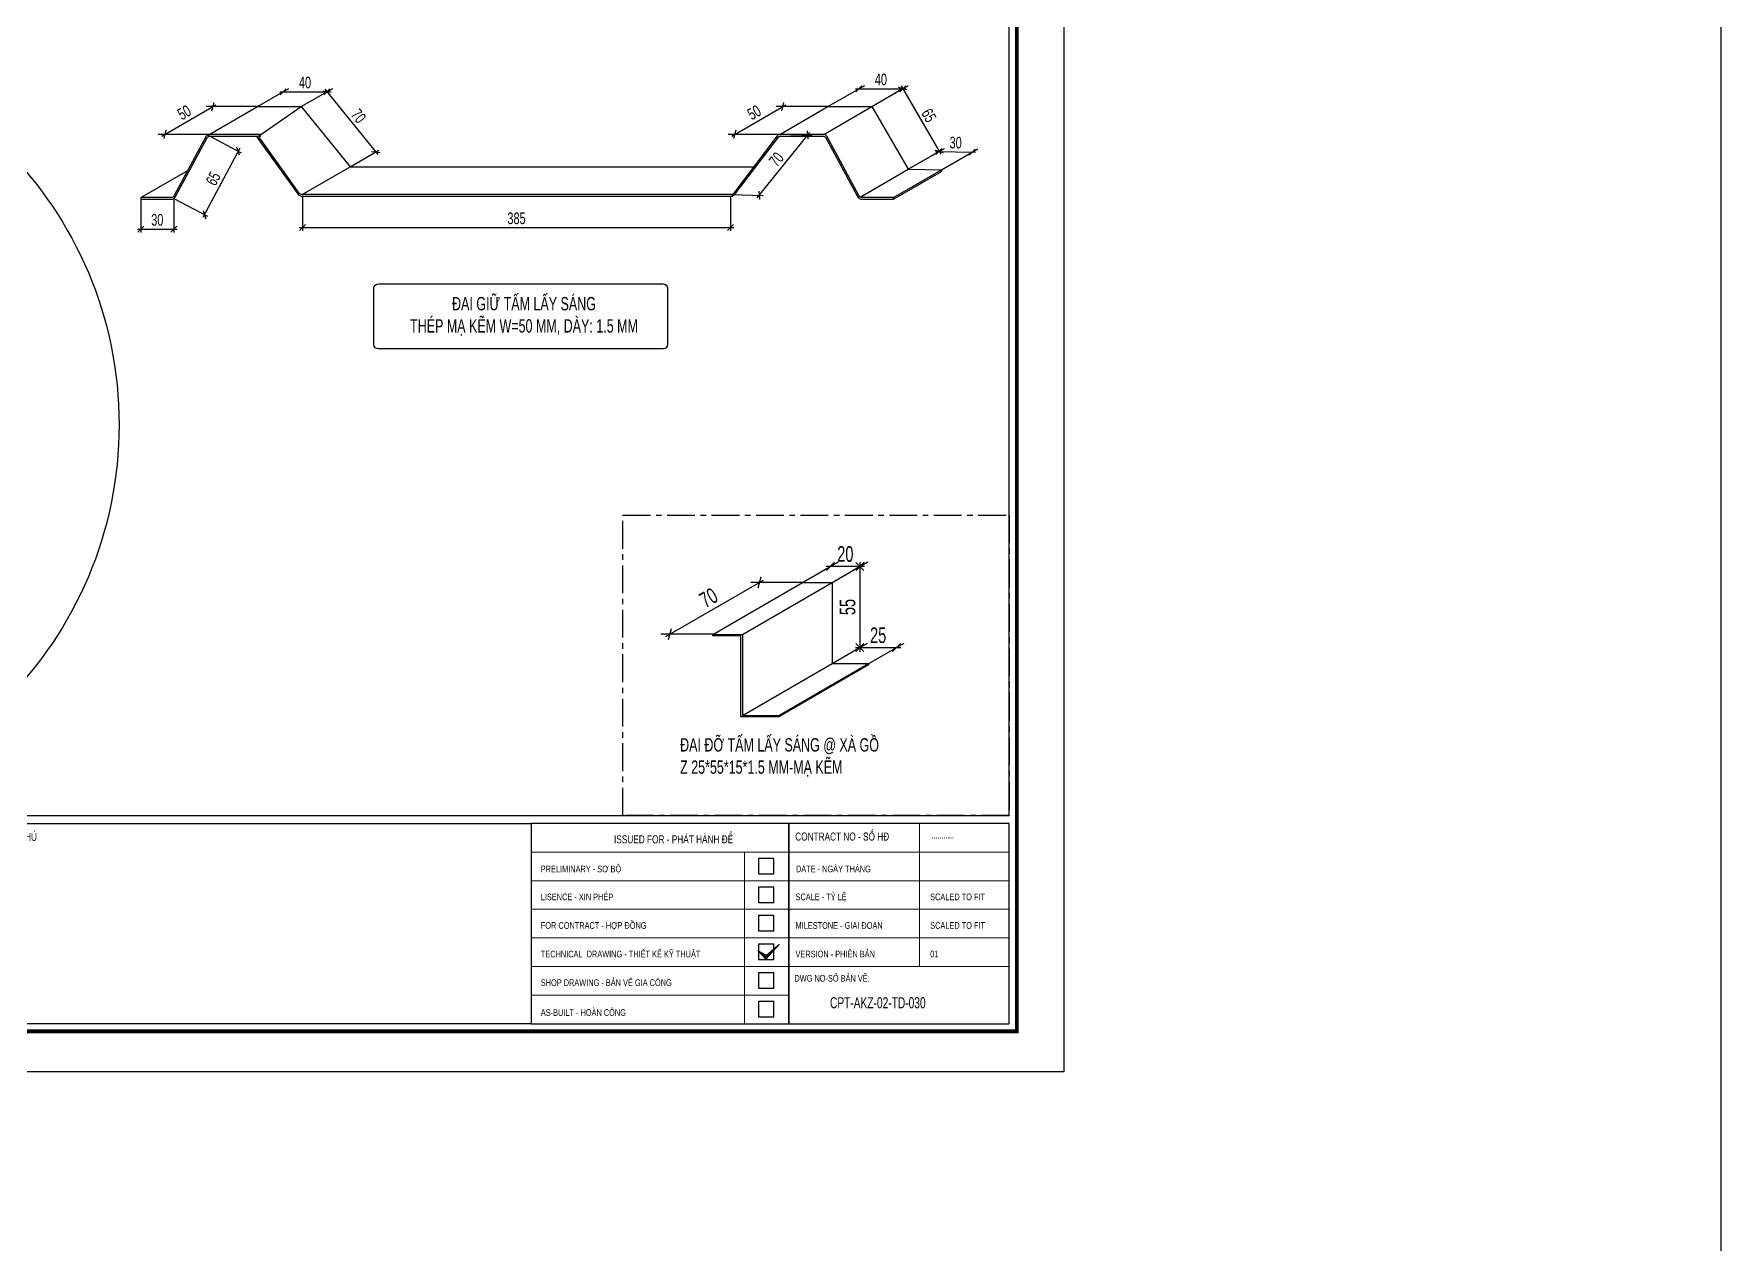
# Model space of a CAD drawing. Header units: inches. Extents: x 315041 to 662841, y -45540 to -35018.
# Drawn here: x 335317.7 to 335697.3, y -37148.8 to -36876.6 of the extents above; entities that cross this region are included whole.
import ezdxf
from ezdxf.enums import TextEntityAlignment as Align

# ---------------------------------------------------------------- set-up
doc = ezdxf.new("R2010")
doc.units = ezdxf.units.IN
doc.header["$MEASUREMENT"] = 0
doc.linetypes.add('CENTER', pattern=[2, 1.25, -0.25, 0.25, -0.25])
doc.linetypes.add('DASHED2', pattern=[9.525, 6.35, -3.175])
for name, color, linetype in [('2', 2, 'Continuous'), ('250', 250, 'Continuous'), ('3', 3, 'Continuous'), ('7', 7, 'Continuous'), ('8', 8, 'Continuous'), ('BAO KHUNG', 31, 'Continuous'), ('Fast RSQ_A2 Frame$0$Khung ten', 4, 'Continuous'), ('FLAT BAR', 1, 'Continuous')]:
    doc.layers.add(name, color=color, linetype=linetype)
doc.layers.add('Cover text', color=7, linetype='Continuous', true_color=0x52370f)
for name, color, linetype, lineweight in [('DETAIL$0$S-Dim', 8, 'Continuous', 20), ('DETAIL$0$S-Hatch', 8, 'Continuous', 13), ('S-Hatch', 8, 'Continuous', 9)]:
    doc.layers.add(name, color=color, linetype=linetype, lineweight=lineweight)
doc.styles.add('ST1H', font='vnshxh.shx', dxfattribs={"width": 0.7})
doc.styles.get("Standard").update_dxf_attribs({"font": 'VHARIALN.TTF'})
doc.styles.add('style2', font='VHAVANI.TTF')
doc.styles.add('TIEU DE', font='VHARIALN.TTF', dxfattribs={"width": 0.8})
doc.dimstyles.new('3', dxfattribs={"dimtxt": 3.5, "dimasz": 1.8, "dimexe": 1, "dimexo": 0, "dimgap": 1, "dimtad": 1, "dimdec": 0, "dimlfac": 3, "dimzin": 0, "dimdsep": 46, "dimtxsty": 'ST1H', "dimblk": 'OBLIQUE', "dimcen": 1, "dimdle": 1, "dimclrd": 8, "dimclre": 8, "dimclrt": 3, "dimadec": 0, "dimazin": 0, "dimtfac": 1, "dimtdec": 0, "dimtix": 1, "dimtofl": 0, "dimtmove": 1, "dimatfit": 3, "dimfxl": 0.18, "dimtolj": 1, "dimtzin": 0, "dimlwd": -1, "dimlwe": -1, "dimarcsym": 1})

# ---------------------------------------------------------------- blocks, each defined once
blk = doc.blocks.new('DETAIL$0$MARK')
at = {"layer": 'DETAIL$0$S-Hatch', "linetype": 'Continuous'}
h = blk.add_hatch(dxfattribs=at)
h.set_pattern_fill('ANSI31', color=256, scale=50, style=0)
h.paths.add_polyline_path([(1667850, -1156933), (1667909, -1156997), (1668012, -1156885), (1667913, -1156967)])
at = {"layer": 'DETAIL$0$S-Dim', "linetype": 'Continuous'}
blk.add_lwpolyline([(1667850, -1156933), (1667909, -1156997), (1668012, -1156885), (1667913, -1156967), (1667850, -1156933)], dxfattribs=at)
blk = doc.blocks.new('A$C75D82031')
at = {"layer": '2', "color": 157, "linetype": 'Continuous'}
blk.add_lwpolyline([(0, 420), (594, 420), (594, 0), (0, 0)], close=True, dxfattribs=at)
at = {"layer": '7', "color": 147, "linetype": 'Continuous'}
blk.add_lwpolyline([(12.33, 57.61), (581.67, 57.61), (581.67, 409.19), (12.33, 409.19)], close=True, dxfattribs=at)
at = {"layer": 'BAO KHUNG', "color": 167, "linetype": 'Continuous', "const_width": 0.871}
blk.add_lwpolyline([(10.59, 9.07), (583.41, 9.07), (583.41, 410.93), (10.59, 410.93)], close=True, dxfattribs=at)
at = {"layer": 'BAO KHUNG', "color": 7}
for points in [[(211.89, 55.81), (474.14, 55.81), (474.14, 10.81), (211.89, 10.81)], [(474.14, 10.81), (532.16, 10.81), (532.16, 55.81), (474.14, 55.81)], [(532.16, 10.81), (581.67, 10.81), (581.67, 55.81), (532.16, 55.81)]]:
    blk.add_lwpolyline(points, close=True, dxfattribs=at)
at = {"layer": 'Fast RSQ_A2 Frame$0$Khung ten', "color": 7, "ltscale": 1000}
for points in [[(525.34, 44.51), (528.78, 44.51), (528.78, 47.96), (525.34, 47.96)], [(525.34, 38.09), (528.78, 38.09), (528.78, 41.53), (525.34, 41.53)], [(525.34, 31.66), (528.78, 31.66), (528.78, 35.1), (525.34, 35.1)], [(525.34, 25.23), (528.78, 25.23), (528.78, 28.67), (525.34, 28.67)], [(525.34, 18.8), (528.78, 18.8), (528.78, 22.24), (525.34, 22.24)], [(525.34, 12.37), (528.78, 12.37), (528.78, 15.81), (525.34, 15.81)]]:
    blk.add_lwpolyline(points, close=True, dxfattribs=at)
at = {"layer": 'S-Hatch'}
for p, q in [((561.54, 55.81), (561.54, 23.67)), ((474.14, 49.38), (532.16, 49.38)), ((522.13, 10.81), (522.13, 49.38)), ((532.16, 49.38), (581.67, 49.38)), ((474.14, 42.95), (532.16, 42.95)), ((532.16, 42.95), (581.67, 42.95)), ((474.14, 36.52), (532.16, 36.52)), ((532.16, 36.52), (581.67, 36.52)), ((474.14, 30.1), (532.16, 30.1)), ((532.16, 30.1), (581.67, 30.1)), ((474.14, 23.67), (532.16, 23.67)), ((532.16, 23.67), (581.67, 23.67)), ((474.14, 17.24), (532.16, 17.24))]:
    blk.add_line(p, q, dxfattribs=at)
at = {"layer": 'DETAIL$0$S-Dim', "linetype": 'Continuous', "xscale": 0.02999999996973202, "yscale": 0.02999999996973202, "zscale": 0.02999999996973202}
blk.add_blockref('DETAIL$0$MARK', (-49510.32, 34735.23), dxfattribs=at)
at = {"layer": 'BAO KHUNG', "color": 7, "linetype": 'Continuous', "width": 0.9}
for s, p in [('NOTE / GHI CHÚ', (348.44, 51.92)), ('CONTRACT NO - Sè H§', (533.57, 51.98))]:
    blk.add_text(s, height=1.8, dxfattribs=at).set_placement(p)
blk.add_text('ISSUED FOR - PHÁT HÀNH ĐỂ ', height=1.8, dxfattribs=at).set_placement((506.46, 51.36), align=Align.CENTER)
at = {"layer": 'BAO KHUNG', "color": 109, "linetype": 'Continuous', "style": 'style2', "width": 0.8}
blk.add_text('...........', height=1.5, dxfattribs=at).set_placement((564.21, 52.44))
at = {"layer": 'Cover text', "linetype": 'Continuous', "style": 'style2', "width": 0.8}
for s, p in [('PRELIMINARY - S¥ Bé', (476.33, 44.85)), ('date - NGµY TH¸NG', (533.72, 44.85)), ('LISENCE - XIN PHÐP', (476.33, 38.57)), ('scale - tû lÖ', (533.63, 38.57)), ('scaled to fit', (563.92, 38.57)), ('FOR CONTRACT - HîP §åNG', (476.33, 32.14)), ('MILESTONE - GIAI §O¹N', (533.63, 32.14)), ('scaled to fit', (563.92, 32.14)), ('TECHNICAL  DRAWING - THIÕT KÕ Kü THUËT', (476.33, 25.71)), ('VERSION - PHI£N B¶N', (533.63, 25.71)), ('01', (563.92, 25.71)), ('SHOP DRAWING - B¶N VÏ GIA C¤NG', (476.33, 19.28)), ('%%u%%udwg no-sè b¶n vÏ:', (533.38, 20.26)), ('AS-BUILT - HOµN C¤NG', (476.33, 12.56))]:
    blk.add_text(s, height=1.5, dxfattribs=at).set_placement(p)
blk = doc.blocks.new('_Oblique')
at = {"color": 0, "linetype": 'ByBlock', "lineweight": -2}
blk.add_line((-0.5, -0.5), (0.5, 0.5), dxfattribs=at)
blk = doc.blocks.new('*D530')
at = {"color": 8, "linetype": 'Continuous', "transparency": 16777216}
for p, q in [((322558.52, -37961.25), (322567.94, -37955.8)), ((322571.69, -37961.25), (322581.12, -37955.8)), ((322565.21, -37956.8), (322580.39, -37956.8))]:
    blk.add_line(p, q, dxfattribs=at)
at = {"layer": 'Defpoints', "color": 0, "transparency": 16777216}
for p in [(322558.52, -37961.25), (322571.69, -37961.25), (322579.39, -37956.8)]:
    blk.add_point(p, dxfattribs=at)
at = {"color": 8, "transparency": 16777216, "xscale": 1.8, "yscale": 1.8, "zscale": 1.8, "rotation": 180}
blk.add_blockref('_Oblique', (322566.21, -37956.8), dxfattribs=at)
at = {"color": 8, "transparency": 16777216, "xscale": 1.8, "yscale": 1.8, "zscale": 1.8}
blk.add_blockref('_Oblique', (322579.39, -37956.8), dxfattribs=at)
at = {"color": 3, "transparency": 16777216, "insert": (322572.8, -37954.05), "char_height": 3.5, "attachment_point": 5, "style": 'ST1H'}
blk.add_mtext('\\A1;40', dxfattribs=at)
blk = doc.blocks.new('*D531')
at = {"color": 8, "linetype": 'Continuous', "transparency": 16777216}
for p, q in [((322571.69, -37961.25), (322580.27, -37956.3)), ((322578.76, -37956.03), (322594.67, -37975.64)), ((322586.34, -37979.31), (322594.91, -37974.36))]:
    blk.add_line(p, q, dxfattribs=at)
at = {"layer": 'Defpoints', "color": 0, "transparency": 16777216}
for p in [(322571.69, -37961.25), (322594.04, -37974.86), (322586.34, -37979.31)]:
    blk.add_point(p, dxfattribs=at)
at = {"color": 8, "transparency": 16777216, "xscale": 1.8, "yscale": 1.8, "zscale": 1.8}
for p, rotation in [((322579.39, -37956.8), 129.0470822862778), ((322594.04, -37974.86), 309.0470822862778)]:
    blk.add_blockref('_Oblique', p, dxfattribs=dict(at, rotation=rotation))
at = {"color": 3, "transparency": 16777216, "insert": (322588.85, -37964.1), "char_height": 3.5, "attachment_point": 5, "rotation": 309.0471, "style": 'ST1H'}
blk.add_mtext('\\A1;70', dxfattribs=at)
blk = doc.blocks.new('*D532')
at = {"color": 8, "linetype": 'Continuous', "transparency": 16777216}
for p, q in [((322572.03, -37988.14), (322572.03, -37998.52)), ((322700.47, -37988.14), (322700.47, -37998.52)), ((322571.03, -37997.52), (322701.47, -37997.52))]:
    blk.add_line(p, q, dxfattribs=at)
at = {"layer": 'Defpoints', "color": 0, "transparency": 16777216}
for p in [(322572.03, -37988.14), (322700.47, -37988.14), (322700.47, -37997.52)]:
    blk.add_point(p, dxfattribs=at)
at = {"color": 8, "transparency": 16777216, "xscale": 1.8, "yscale": 1.8, "zscale": 1.8, "rotation": 180}
blk.add_blockref('_Oblique', (322572.03, -37997.52), dxfattribs=at)
at = {"color": 8, "transparency": 16777216, "xscale": 1.8, "yscale": 1.8, "zscale": 1.8}
blk.add_blockref('_Oblique', (322700.47, -37997.52), dxfattribs=at)
at = {"color": 3, "transparency": 16777216, "insert": (322636.25, -37994.77), "char_height": 3.5, "attachment_point": 5, "style": 'ST1H'}
blk.add_mtext('\\A1;385', dxfattribs=at)
blk = doc.blocks.new('*D533')
at = {"color": 8, "linetype": 'Continuous', "transparency": 16777216}
for p, q in [((322708.38, -37988.65), (322724.26, -37968.99)), ((322715.21, -37969.53), (322724.89, -37969.8)), ((322700.59, -37987.64), (322710.26, -37987.91))]:
    blk.add_line(p, q, dxfattribs=at)
at = {"layer": 'Defpoints', "color": 0, "transparency": 16777216}
for p in [(322715.21, -37969.53), (322723.63, -37969.76), (322700.59, -37987.64)]:
    blk.add_point(p, dxfattribs=at)
at = {"color": 8, "transparency": 16777216, "xscale": 1.8, "yscale": 1.8, "zscale": 1.8}
for p, rotation in [((322723.63, -37969.76), 51.0831658012013), ((322709.01, -37987.87), 231.0831658012013)]:
    blk.add_blockref('_Oblique', p, dxfattribs=dict(at, rotation=rotation))
at = {"color": 3, "transparency": 16777216, "insert": (322714.18, -37977.09), "char_height": 3.5, "attachment_point": 5, "rotation": 51.0832, "style": 'ST1H'}
blk.add_mtext('\\A1;70', dxfattribs=at)
blk = doc.blocks.new('*D534')
at = {"color": 8, "linetype": 'Continuous', "transparency": 16777216}
for p, q in [((322700.83, -37970.08), (322716.99, -37960.75)), ((322729.67, -37961.25), (322714.13, -37961.25)), ((322715.24, -37969.58), (322699.69, -37969.58))]:
    blk.add_line(p, q, dxfattribs=at)
at = {"layer": 'Defpoints', "color": 0, "transparency": 16777216}
for p in [(322716.13, -37961.25), (322729.67, -37961.25), (322715.24, -37969.58)]:
    blk.add_point(p, dxfattribs=at)
at = {"color": 8, "transparency": 16777216, "xscale": 1.8, "yscale": 1.8, "zscale": 1.8}
for p, rotation in [((322716.13, -37961.25), 29.9999999999696), ((322701.69, -37969.58), 209.9999999999696)]:
    blk.add_blockref('_Oblique', p, dxfattribs=dict(at, rotation=rotation))
at = {"color": 3, "transparency": 16777216, "insert": (322707.53, -37963.03), "char_height": 3.5, "attachment_point": 5, "rotation": 30, "style": 'ST1H'}
blk.add_mtext('\\A1;50', dxfattribs=at)
blk = doc.blocks.new('*D535')
at = {"color": 8, "linetype": 'Continuous', "transparency": 16777216}
for p, q in [((322729.67, -37961.25), (322740.69, -37954.89)), ((322737.95, -37955.89), (322753.13, -37955.89)), ((322742.85, -37961.25), (322753.86, -37954.89))]:
    blk.add_line(p, q, dxfattribs=at)
at = {"layer": 'Defpoints', "color": 0, "transparency": 16777216}
for p in [(322752.13, -37955.89), (322729.67, -37961.25), (322742.85, -37961.25)]:
    blk.add_point(p, dxfattribs=at)
at = {"color": 8, "transparency": 16777216, "xscale": 1.8, "yscale": 1.8, "zscale": 1.8, "rotation": 180}
blk.add_blockref('_Oblique', (322738.95, -37955.89), dxfattribs=at)
at = {"color": 8, "transparency": 16777216, "xscale": 1.8, "yscale": 1.8, "zscale": 1.8}
blk.add_blockref('_Oblique', (322752.13, -37955.89), dxfattribs=at)
at = {"color": 3, "transparency": 16777216, "insert": (322745.54, -37953.14), "char_height": 3.5, "attachment_point": 5, "style": 'ST1H'}
blk.add_mtext('\\A1;40', dxfattribs=at)
blk = doc.blocks.new('*D536')
at = {"color": 8, "linetype": 'Continuous', "transparency": 16777216}
for p, q in [((322742.85, -37961.25), (322752.95, -37955.38)), ((322751.59, -37955.02), (322763.5, -37975.56)), ((322753.75, -37980.05), (322763.86, -37974.19))]:
    blk.add_line(p, q, dxfattribs=at)
at = {"layer": 'Defpoints', "color": 0, "transparency": 16777216}
for p in [(322742.85, -37961.25), (322762.99, -37974.69), (322753.75, -37980.05)]:
    blk.add_point(p, dxfattribs=at)
at = {"color": 8, "transparency": 16777216, "xscale": 1.8, "yscale": 1.8, "zscale": 1.8}
for p, rotation in [((322752.09, -37955.89), 120.1128552462798), ((322762.99, -37974.69), 300.1128552462798)]:
    blk.add_blockref('_Oblique', p, dxfattribs=dict(at, rotation=rotation))
at = {"color": 3, "transparency": 16777216, "insert": (322759.92, -37963.91), "char_height": 3.5, "attachment_point": 5, "rotation": 300.1129, "style": 'ST1H'}
blk.add_mtext('\\A1;65', dxfattribs=at)
blk = doc.blocks.new('*D537')
at = {"color": 8, "linetype": 'Continuous', "transparency": 16777216}
for p, q in [((322753.75, -37980.05), (322764.62, -37973.78)), ((322761.93, -37974.74), (322773.9, -37974.93)), ((322763.73, -37980.21), (322774.59, -37973.94))]:
    blk.add_line(p, q, dxfattribs=at)
at = {"layer": 'Defpoints', "color": 0, "transparency": 16777216}
for p in [(322772.9, -37974.91), (322753.75, -37980.05), (322763.73, -37980.21)]:
    blk.add_point(p, dxfattribs=at)
at = {"color": 8, "transparency": 16777216, "xscale": 1.8, "yscale": 1.8, "zscale": 1.8}
for p, rotation in [((322762.93, -37974.75), 179.0868597144012), ((322772.9, -37974.91), 359.0868597144012)]:
    blk.add_blockref('_Oblique', p, dxfattribs=dict(at, rotation=rotation))
at = {"color": 3, "transparency": 16777216, "insert": (322767.96, -37972.08), "char_height": 3.5, "attachment_point": 5, "rotation": 359.0869, "style": 'ST1H'}
blk.add_mtext('\\A1;30', dxfattribs=at)
blk = doc.blocks.new('*D538')
at = {"color": 8, "linetype": 'Continuous', "transparency": 16777216}
for p, q in [((322543.54, -37969.74), (322553.63, -37975.1)), ((322553.22, -37973.74), (322542.17, -37994.55)), ((322533.43, -37988.78), (322543.52, -37994.14))]:
    blk.add_line(p, q, dxfattribs=at)
at = {"layer": 'Defpoints', "color": 0, "transparency": 16777216}
for p in [(322543.54, -37969.74), (322533.43, -37988.78), (322542.64, -37993.67)]:
    blk.add_point(p, dxfattribs=at)
at = {"color": 8, "transparency": 16777216, "xscale": 1.8, "yscale": 1.8, "zscale": 1.8}
for p, rotation in [((322552.75, -37974.63), 62.02737694629909), ((322542.64, -37993.67), 242.0273769462991)]:
    blk.add_blockref('_Oblique', p, dxfattribs=dict(at, rotation=rotation))
at = {"color": 3, "transparency": 16777216, "insert": (322545.27, -37982.86), "char_height": 3.5, "attachment_point": 5, "rotation": 62.0274, "style": 'ST1H'}
blk.add_mtext('\\A1;65', dxfattribs=at)
blk = doc.blocks.new('*D539')
at = {"color": 8, "linetype": 'Continuous', "transparency": 16777216}
for p, q in [((322523.54, -37989.04), (322523.54, -37998.97)), ((322533.43, -37988.78), (322533.43, -37998.97)), ((322522.54, -37997.97), (322534.43, -37997.97))]:
    blk.add_line(p, q, dxfattribs=at)
at = {"layer": 'Defpoints', "color": 0, "transparency": 16777216}
for p in [(322523.54, -37989.04), (322533.43, -37988.78), (322533.43, -37997.97)]:
    blk.add_point(p, dxfattribs=at)
at = {"color": 8, "transparency": 16777216, "xscale": 1.8, "yscale": 1.8, "zscale": 1.8, "rotation": 180}
blk.add_blockref('_Oblique', (322523.54, -37997.97), dxfattribs=at)
at = {"color": 8, "transparency": 16777216, "xscale": 1.8, "yscale": 1.8, "zscale": 1.8}
blk.add_blockref('_Oblique', (322533.43, -37997.97), dxfattribs=at)
at = {"color": 3, "transparency": 16777216, "insert": (322528.49, -37995.22), "char_height": 3.5, "attachment_point": 5, "style": 'ST1H'}
blk.add_mtext('\\A1;30', dxfattribs=at)
blk = doc.blocks.new('*D540')
at = {"color": 8, "linetype": 'Continuous', "transparency": 16777216}
for p, q in [((322529.9, -37970.08), (322546.06, -37960.75)), ((322558.52, -37961.25), (322543.2, -37961.25)), ((322544.09, -37969.58), (322528.76, -37969.58))]:
    blk.add_line(p, q, dxfattribs=at)
at = {"layer": 'Defpoints', "color": 0, "transparency": 16777216}
for p in [(322545.2, -37961.25), (322558.52, -37961.25), (322544.09, -37969.58)]:
    blk.add_point(p, dxfattribs=at)
at = {"color": 8, "transparency": 16777216, "xscale": 1.8, "yscale": 1.8, "zscale": 1.8}
for p, rotation in [((322545.2, -37961.25), 29.9999999999696), ((322530.76, -37969.58), 209.9999999999696)]:
    blk.add_blockref('_Oblique', p, dxfattribs=dict(at, rotation=rotation))
at = {"color": 3, "transparency": 16777216, "insert": (322536.6, -37963.03), "char_height": 3.5, "attachment_point": 5, "rotation": 30, "style": 'ST1H'}
blk.add_mtext('\\A1;50', dxfattribs=at)
blk = doc.blocks.new('*D547')
at = {"color": 8, "linetype": 'Continuous', "transparency": 16777216}
for p, q in [((335459.93, -37012.17), (335481.87, -36999.5)), ((335490.67, -37000), (335479, -37000)), ((335470.46, -37011.67), (335458.79, -37011.67))]:
    blk.add_line(p, q, dxfattribs=at)
at = {"layer": 'Defpoints', "color": 0, "transparency": 16777216}
for p in [(335481, -37000), (335490.67, -37000), (335470.46, -37011.67)]:
    blk.add_point(p, dxfattribs=at)
at = {"color": 8, "transparency": 16777216, "xscale": 1.8, "yscale": 1.8, "zscale": 1.8}
for p, rotation in [((335481, -37000), 30.00000000004179), ((335460.79, -37011.67), 210.0000000000418)]:
    blk.add_blockref('_Oblique', p, dxfattribs=dict(at, rotation=rotation))
at = {"color": 3, "transparency": 16777216, "insert": (335469.52, -37003.46), "char_height": 3.5, "attachment_point": 5, "rotation": 30, "style": 'ST1H'}
blk.add_mtext('\\A1;70', dxfattribs=at)
blk = doc.blocks.new('*D548')
at = {"color": 8, "linetype": 'Continuous', "transparency": 16777216}
for p, q in [((335490.67, -37000), (335498.68, -36995.38)), ((335495.95, -36996.38), (335504.61, -36996.38)), ((335497.34, -37000), (335505.35, -36995.38))]:
    blk.add_line(p, q, dxfattribs=at)
at = {"layer": 'Defpoints', "color": 0, "transparency": 16777216}
for p in [(335503.61, -36996.38), (335490.67, -37000), (335497.34, -37000)]:
    blk.add_point(p, dxfattribs=at)
at = {"color": 8, "transparency": 16777216, "xscale": 1.8, "yscale": 1.8, "zscale": 1.8, "rotation": 180}
blk.add_blockref('_Oblique', (335496.95, -36996.38), dxfattribs=at)
at = {"color": 8, "transparency": 16777216, "xscale": 1.8, "yscale": 1.8, "zscale": 1.8}
blk.add_blockref('_Oblique', (335503.61, -36996.38), dxfattribs=at)
at = {"color": 3, "transparency": 16777216, "insert": (335500.28, -36993.63), "char_height": 3.5, "attachment_point": 5, "style": 'ST1H'}
blk.add_mtext('\\A1;20', dxfattribs=at)
blk = doc.blocks.new('*D549')
at = {"color": 8, "linetype": 'Continuous', "transparency": 16777216}
for p, q in [((335497.34, -37000), (335504.55, -36995.84)), ((335503.55, -36995.42), (335503.55, -37015.64)), ((335497.34, -37018.22), (335504.55, -37014.06))]:
    blk.add_line(p, q, dxfattribs=at)
at = {"layer": 'Defpoints', "color": 0, "transparency": 16777216}
for p in [(335497.34, -37000), (335503.55, -37014.64), (335497.34, -37018.22)]:
    blk.add_point(p, dxfattribs=at)
at = {"color": 8, "transparency": 16777216, "xscale": 1.8, "yscale": 1.8, "zscale": 1.8}
for p, rotation in [((335503.55, -36996.42), 90), ((335503.55, -37014.64), 270)]:
    blk.add_blockref('_Oblique', p, dxfattribs=dict(at, rotation=rotation))
at = {"color": 3, "transparency": 16777216, "insert": (335500.8, -37005.53), "char_height": 3.5, "attachment_point": 5, "rotation": 90, "style": 'ST1H'}
blk.add_mtext('\\A1;55', dxfattribs=at)
blk = doc.blocks.new('*D550')
at = {"color": 8, "linetype": 'Continuous', "transparency": 16777216}
for p, q in [((335497.34, -37018.22), (335505.28, -37013.64)), ((335502.55, -37014.64), (335512.77, -37014.64)), ((335505.56, -37018.22), (335513.5, -37013.64))]:
    blk.add_line(p, q, dxfattribs=at)
at = {"layer": 'Defpoints', "color": 0, "transparency": 16777216}
for p in [(335511.77, -37014.64), (335497.34, -37018.22), (335505.56, -37018.22)]:
    blk.add_point(p, dxfattribs=at)
at = {"color": 8, "transparency": 16777216, "xscale": 1.8, "yscale": 1.8, "zscale": 1.8, "rotation": 180}
blk.add_blockref('_Oblique', (335503.55, -37014.64), dxfattribs=at)
at = {"color": 8, "transparency": 16777216, "xscale": 1.8, "yscale": 1.8, "zscale": 1.8}
blk.add_blockref('_Oblique', (335511.77, -37014.64), dxfattribs=at)
at = {"color": 3, "transparency": 16777216, "insert": (335507.66, -37011.89), "char_height": 3.5, "attachment_point": 5, "style": 'ST1H'}
blk.add_mtext('\\A1;25', dxfattribs=at)
blk = doc.blocks.new('A$C72164754')
at = {"layer": 'FLAT BAR'}
for p, q in [((37.06, 29.39), (49.16, 37.73)), ((205.87, 29.39), (220.31, 37.73)), ((1, 10.43), (15.1, 18.57)), ((49.37, 11.33), (63.81, 19.67)), ((216.78, 10.59), (231.21, 18.92)), ((226.75, 10.43), (241.19, 18.76)), ((226.75, 9.93), (241.19, 18.26))]:
    blk.add_line(p, q, dxfattribs=at)
for points in [[(21.55, 29.39), (35.98, 37.73), (49.16, 37.73), (63.81, 19.67), (184.85, 19.67)], [(192.7, 29.39), (207.13, 37.73), (220.31, 37.73), (231.21, 18.92), (241.19, 18.76), (241.19, 18.26)]]:
    blk.add_lwpolyline(points, dxfattribs=at)
blk.add_lwpolyline([(217.43, 9.93), (226.75, 9.93), (226.75, 10.43), (217.32, 10.43, -0.293847), (216.41, 11.02), (206.78, 28.81, 0.293847), (205.87, 29.39), (192.7, 29.39, 0.257004), (191.85, 28.93), (178.89, 11.79, -0.254705), (178.05, 11.33), (160.56, 11.33), (49.37, 11.33, -0.254705), (48.53, 11.79), (36.23, 28.93, 0.262468), (37.06, 29.39), (21.55, 29.39, 0.293847), (20.64, 28.81), (11.01, 11.02, -0.293847), (10.1, 10.43), (1, 10.43), (1, 9.93), (9.99, 9.93, 0.293845), (11.51, 10.91), (21.05, 28.5, -0.293845), (21.65, 28.89), (36.92, 28.89, -0.143356), (35.81, 28.59), (48.09, 11.59, 0.253967), (49.49, 10.83), (160.56, 10.83), (177.93, 10.83, 0.253967), (179.33, 11.59), (192.27, 28.59, -0.256305), (192.84, 28.89), (205.77, 28.89, -0.293845), (206.37, 28.5), (215.91, 10.91, 0.293845)], format="xyb", close=True, dxfattribs=at)
at = {"color": 8}
for p1, p2, distance, picture, middle in [((35.98, 37.73), (49.16, 37.73), 4.44, '*D530', (50.26, 44.92)), ((207.13, 37.73), (220.31, 37.73), 5.36, '*D535', (223, 45.84)), ((49.16, 37.73), (63.81, 19.67), 8.77, '*D531', (66.31, 34.87)), ((220.31, 37.73), (231.21, 18.92), 10.68, '*D536', (237.38, 35.06)), ((21.55, 29.39), (35.98, 37.73), 6.66, '*D540', (14.07, 35.94)), ((192.7, 29.39), (207.13, 37.73), 6.77, '*D534', (184.99, 35.94)), ((178.05, 11.33), (192.67, 29.44), -6.7, '*D533', (191.64, 21.88)), ((21.01, 29.24), (10.89, 10.2), 10.42, '*D538', (22.73, 16.12)), ((231.21, 18.92), (241.19, 18.76), 5.44, '*D537', (245.42, 26.89))]:
    dim = blk.add_aligned_dim(p1=p1, p2=p2, distance=distance, dimstyle='3', dxfattribs=at)
    dim.commit()
    dim.dimension.update_dxf_attribs({"geometry": picture, "text_midpoint": middle, "insert": (-322522.54, 37998.97)})
for base, p1, p2, picture, middle in [((10.89, 1), (1, 9.93), (10.89, 10.2), '*D539', (5.95, 3.75)), ((177.93, 1.45), (49.49, 10.83), (177.93, 10.83), '*D532', (113.71, 4.2))]:
    dim = blk.add_linear_dim(base=base, p1=p1, p2=p2, dimstyle='3', dxfattribs=at)
    dim.commit()
    dim.dimension.update_dxf_attribs({"geometry": picture, "text_midpoint": middle, "insert": (-322522.54, 37998.97)})

msp = doc.modelspace()

# ---------------------------------------------------------------- linework, layer by layer
at = {"color": 1, "ltscale": 15}
for p, q in [((335477.131, -37011.6716), (335497.3383, -37000.0049)), ((335477.131, -37029.8897), (335497.3383, -37018.223)), ((335485.2883, -37029.8897), (335505.4956, -37018.223))]:
    msp.add_line(p, q, dxfattribs=at)
for points in [[(335470.4644, -37011.6716), (335490.6716, -37000.0049), (335497.3383, -37000.0049), (335497.3383, -37018.223), (335505.4956, -37018.223), (335505.4956, -37018.5564), (335485.2883, -37030.223)], [(335477.131, -37015.9008), (335477.131, -37029.8897), (335485.2883, -37029.8897), (335485.2883, -37030.223), (335476.7977, -37030.223), (335476.7977, -37012.0049), (335471.7977, -37012.0049), (335471.7977, -37012.0049), (335470.4644, -37012.0049), (335470.4644, -37011.6716), (335477.131, -37011.6716), (335477.131, -37015.9008)]]:
    msp.add_lwpolyline(points, dxfattribs=at)
at = {"layer": '8', "linetype": 'DASHED2', "ltscale": 100}
msp.add_circle((335249.0041, -36964.522), 87.895, dxfattribs=at)

# ---------------------------------------------------------------- block references
at = {"color": 1}
msp.add_blockref('A$C75D82031', (334955.4423, -37110.027), dxfattribs=at)
at = {"color": 8, "xscale": 0.75, "yscale": 0.75, "zscale": 0.75}
msp.add_blockref('A$C72164754', (335341.0314, -36921.2888), dxfattribs=at)

# ---------------------------------------------------------------- texts
at = {"color": 3, "ltscale": 0.5, "style": 'TIEU DE', "width": 0.8}
msp.add_attdef('CPT-AKZ-02-TD-030', text='KC-01', height=2.5, dxfattribs=at).set_placement((335507.5855, -37094.512), align=Align.MIDDLE_CENTER)

# ---------------------------------------------------------------- dimensions: what is measured, and where the dimension line sits
at = {"color": 8}
for p1, p2, distance, picture, middle in [((335490.6716, -37000.0049), (335497.3383, -37000.0049), 3.6231, '*D548', (335500.2804, -36993.6318)), ((335497.3383, -37000.0049), (335497.3383, -37018.223), 6.2074, '*D549', (335500.7957, -37005.5302)), ((335470.4644, -37011.6716), (335490.6716, -37000.0049), 4.8362, '*D547', (335469.5206, -37003.4567)), ((335497.3383, -37018.223), (335505.5619, -37018.223), 3.5838, '*D550', (335507.6575, -37011.8892))]:
    dim = msp.add_aligned_dim(p1=p1, p2=p2, distance=distance, dimstyle='3', dxfattribs=at)
    dim.commit()
    dim.dimension.update_dxf_attribs({"geometry": picture, "text_midpoint": middle})

# ---------------------------------------------------------------- next in the draw order: texts
at = {"layer": '3', "char_height": 3, "style": 'ST1H', "bg_fill": 2}
for s, insert, attachment_point in [('\\A1;®ai gi÷ tÊm lÊy s¸ng\\PthÐp m¹ kÏm w=50 mm, dµy: 1.5 mm', (335427.9892, -36940.1487), 5), ('\\A1;®ai ®ì tÊm lÊy s¸ng @ xµ gå\\Pz 25*55*15*1.5 mm-m¹ kÏm', (335463.1098, -37039.3529), 4)]:
    msp.add_mtext(s, dxfattribs=dict(at, insert=insert, attachment_point=attachment_point))

# ---------------------------------------------------------------- next in the draw order: linework, layer by layer
at = {"color": 8}
msp.add_lwpolyline([(335697.3238, -35017.8068), (329510.1822, -35017.8068), (329510.1822, -38896.4843), (335697.3238, -38896.4843)], close=True, dxfattribs=at)
at = {"color": 1, "ltscale": 15}
msp.add_lwpolyline([(335395.2402, -36932.8663), (335459.2863, -36932.8663, -0.41421356), (335460.2863, -36933.8663), (335460.2863, -36946.5087, -0.41421356), (335459.2863, -36947.5087), (335395.2402, -36947.5087, -0.41421356), (335394.2402, -36946.5087), (335394.2402, -36933.8663, -0.41421356)], format="xyb", close=True, dxfattribs=at)
at = {"layer": '250', "color": 8, "linetype": 'CENTER', "ltscale": 5}
msp.add_lwpolyline([(335450.191, -36984.851), (335537.1113, -36984.851), (335537.1113, -37052.4169), (335450.191, -37052.4169)], close=True, dxfattribs=at)

doc.saveas('drawing.dxf')
